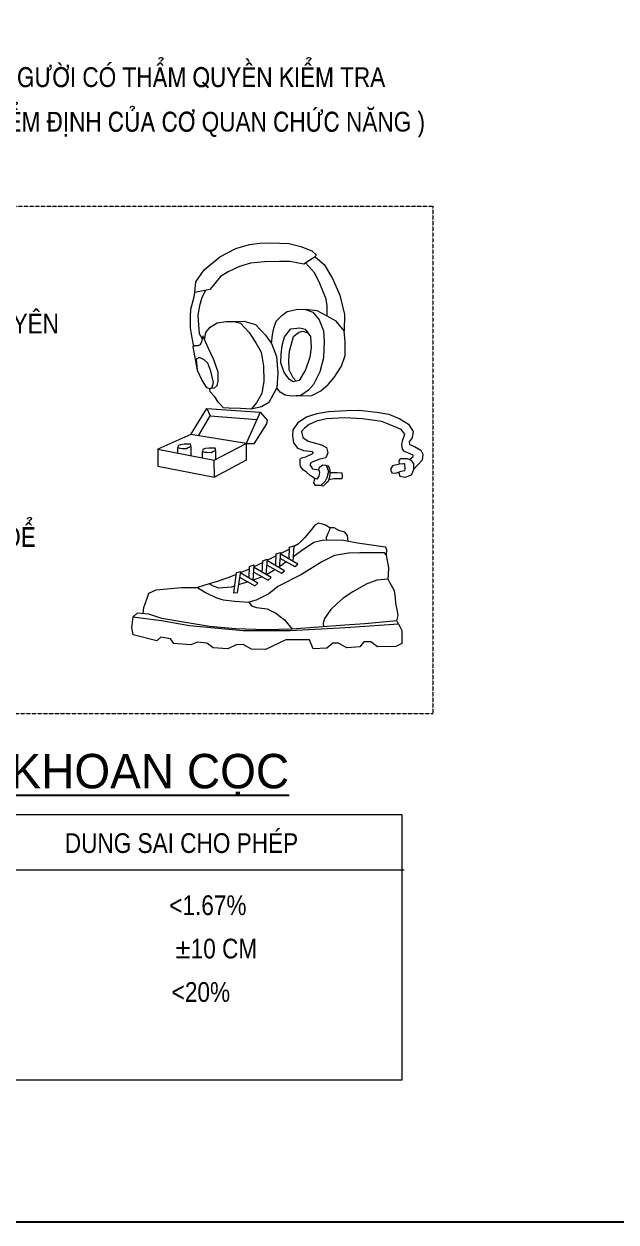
# Model space of a CAD drawing. Header units: millimetres. Extents: x -346728 to 1320345, y -537202 to -385966.
# Drawn here: x 1063856 to 1076399, y -535536 to -510163 of the extents above; entities that cross this region are included whole.
import ezdxf
from ezdxf.enums import TextEntityAlignment as Align

# ---------------------------------------------------------------- set-up
doc = ezdxf.new("R2010")
doc.units = ezdxf.units.MM
doc.header["$LTSCALE"] = 100
doc.linetypes.add('DASHED', pattern=[0.75, 0.5, -0.25])
doc.layers.add('NET-MANH', color=153, linetype='Continuous', lineweight=15)
doc.layers.add('TEXT', color=8, linetype='Continuous', lineweight=25)
doc.styles.add('KH', font='Vhhels.ttf')
doc.styles.add('VN-A', font='VHARIALN.TTF', dxfattribs={"height": 500})

# ---------------------------------------------------------------- blocks, each defined once
blk = doc.blocks.new('LVL-KHUNGTEN')
blk.add_lwpolyline([(61073, 41093), (119124, 41093), (119124, 62), (61073, 62)], close=True)
at = {"layer": 'DEFPOINTS'}
blk.add_line((119124, 62), (61073, 62), dxfattribs=at)

msp = doc.modelspace()

# ---------------------------------------------------------------- linework, layer by layer
at = {"layer": 'NET-MANH', "linetype": 'DASHED', "ltscale": 0.1}
for p, q in [((1049122, -514022.6, -881.1), (1072516.4, -514022.6, -881.1)), ((1072516.4, -514022.6, -881.1), (1072516.4, -524769.9, -881.1)), ((1072516.4, -524769.9, -881.1), (1049122, -524769.9, -881.1))]:
    msp.add_line(p, q, dxfattribs=at)
at = {"layer": 'NET-MANH', "ltscale": 150}
for p, q in [((1068636.1, -514835.9, -881.1), (1068855.4, -514804.6, -881.1)), ((1068855.4, -514804.6, -881.1), (1069085.2, -514799.4, -881.1)), ((1069085.2, -514799.4, -881.1), (1069466.5, -514809.8, -881.1)), ((1069466.5, -514809.8, -881.1), (1069722.4, -514872.4, -881.1)), ((1068004.2, -515091.5, -881.1), (1068343.6, -514919.4, -881.1)), ((1068343.6, -514919.4, -881.1), (1068636.1, -514835.9, -881.1)), ((1069722.4, -514872.4, -881.1), (1069952.2, -514966.3, -881.1)), ((1069952.2, -514966.3, -881.1), (1070046.2, -515055, -881.1)), ((1070046.2, -515055, -881.1), (1070025.3, -515096.8, -881.1)), ((1067673.7, -515370.2, -881.1), (1068004.2, -515091.5, -881.1)), ((1068422, -515300.2, -881.1), (1068181.7, -515409.8, -881.1)), ((1068657, -515227.2, -881.1), (1068422, -515300.2, -881.1)), ((1068949.4, -515201.1, -881.1), (1068657, -515227.2, -881.1)), ((1069268, -515190.7, -881.1), (1068949.4, -515201.1, -881.1)), ((1069487.4, -515190.7, -881.1), (1069268, -515190.7, -881.1)), ((1069785.1, -515248.1, -881.1), (1069487.4, -515190.7, -881.1)), ((1070025.3, -515096.8, -881.1), (1069785.1, -515248.1, -881.1)), ((1070007.7, -515432.5, -881.1), (1069821.8, -515225, -881.1)), ((1070025.3, -515096.8, -881.1), (1070212.3, -515257.3, -881.1)), ((1070212.3, -515257.3, -881.1), (1070392.5, -515554.1, -881.1)), ((1067496.1, -515625.8, -881.1), (1067673.7, -515370.2, -881.1)), ((1068019.8, -515508.9, -881.1), (1067837, -515738.5, -881.1)), ((1068181.7, -515409.8, -881.1), (1068019.8, -515508.9, -881.1)), ((1070110, -515622.2, -881.1), (1070007.7, -515432.5, -881.1)), ((1070392.5, -515554.1, -881.1), (1070548.4, -515909.3, -881.1)), ((1067475.2, -515850.2, -881.1), (1067496.1, -515625.8, -881.1)), ((1067795.2, -515785.5, -881.1), (1067475.2, -515850.2, -881.1)), ((1067698.6, -515805, -881.1), (1067622.2, -515955, -881.1)), ((1067837, -515738.5, -881.1), (1067795.2, -515785.5, -881.1)), ((1070256.1, -515992, -881.1), (1070110, -515622.2, -881.1)), ((1067391.7, -516205, -881.1), (1067459.6, -515938.9, -881.1)), ((1067459.6, -515938.9, -881.1), (1067475.2, -515850.2, -881.1)), ((1067622.2, -515955, -881.1), (1067573.4, -516129.7, -881.1)), ((1070280.5, -516133.2, -881.1), (1070256.1, -515992, -881.1)), ((1070548.4, -515909.3, -881.1), (1070645.8, -516313.2, -881.1)), ((1067386.5, -516366.7, -881.1), (1067391.7, -516205, -881.1)), ((1067573.4, -516129.7, -881.1), (1067536.8, -516328.8, -881.1)), ((1067536.8, -516328.8, -881.1), (1067553, -516531.9, -881.1)), ((1069196.9, -516455.9, -881.1), (1069322.1, -516336.7, -881.1)), ((1069322.1, -516336.7, -881.1), (1069435.4, -516253.3, -881.1)), ((1069435.4, -516253.3, -881.1), (1069656.1, -516199.7, -881.1)), ((1069656.1, -516199.7, -881.1), (1069823, -516211.6, -881.1)), ((1069823, -516211.6, -881.1), (1069978.1, -516265.3, -881.1)), ((1070067.5, -516241.4, -881.1), (1069823, -516211.6, -881.1)), ((1069978.1, -516265.3, -881.1), (1070109.3, -516432.1, -881.1)), ((1070282.2, -516348.7, -881.1), (1070067.5, -516241.4, -881.1)), ((1070282.2, -516348.7, -881.1), (1070280.5, -516133.2, -881.1)), ((1070645.8, -516313.2, -881.1), (1070640, -516664.4, -881.1)), ((1067386.5, -516596.3, -881.1), (1067386.5, -516366.7, -881.1)), ((1067423, -516810.2, -881.1), (1067386.5, -516596.3, -881.1)), ((1067553, -516531.9, -881.1), (1067569.3, -516714.7, -881.1)), ((1067712.1, -516694.2, -881.1), (1067801.6, -516586.9, -881.1)), ((1067801.6, -516586.9, -881.1), (1067950.6, -516491.6, -881.1)), ((1067950.6, -516491.6, -881.1), (1068141.5, -516461.8, -881.1)), ((1068141.5, -516461.8, -881.1), (1068308.4, -516461.8, -881.1)), ((1068308.4, -516461.8, -881.1), (1068517.1, -516455.9, -881.1)), ((1068308.4, -516461.8, -881.1), (1068445.6, -516497.6, -881.1)), ((1068445.6, -516497.6, -881.1), (1068624.5, -516694.2, -881.1)), ((1068517.1, -516455.9, -881.1), (1068761.6, -516527.4, -881.1)), ((1068761.6, -516527.4, -881.1), (1068976.3, -516753.8, -881.1)), ((1069149.2, -516604.8, -881.1), (1069196.9, -516455.9, -881.1)), ((1070109.3, -516432.1, -881.1), (1070198.7, -516658.4, -881.1)), ((1070467, -516455.9, -881.1), (1070282.2, -516348.7, -881.1)), ((1070640, -516664.4, -881.1), (1070467, -516455.9, -881.1)), ((1067453.6, -516989.9, -881.1), (1067423, -516810.2, -881.1)), ((1067569.3, -516714.7, -881.1), (1067631.1, -516830.1, -881.1)), ((1067642.8, -516767.7, -881.1), (1067619.4, -516892.4, -881.1)), ((1067767.9, -517038.3, -881.1), (1067642.8, -516767.7, -881.1)), ((1067681.5, -516851.3, -881.1), (1067712.1, -516694.2, -881.1)), ((1068624.5, -516694.2, -881.1), (1068767.6, -516914.6, -881.1)), ((1068976.3, -516753.8, -881.1), (1069101.5, -516926.5, -881.1)), ((1069101.5, -516926.5, -881.1), (1069119.4, -516747.8, -881.1)), ((1069119.4, -516747.8, -881.1), (1069149.2, -516604.8, -881.1)), ((1069325, -516973.6, -881.1), (1069374.5, -516786.5, -881.1)), ((1069374.5, -516786.5, -881.1), (1069512.3, -516615.9, -881.1)), ((1069512.3, -516615.9, -881.1), (1069699.6, -516599.4, -881.1)), ((1069517.8, -516968.1, -881.1), (1069567.3, -516781, -881.1)), ((1069567.3, -516781, -881.1), (1069677.5, -516687.4, -881.1)), ((1069677.5, -516687.4, -881.1), (1069765.7, -516665.4, -881.1)), ((1069699.6, -516599.4, -881.1), (1069815.2, -516626.9, -881.1)), ((1069765.7, -516665.4, -881.1), (1069870.3, -516704, -881.1)), ((1069815.2, -516626.9, -881.1), (1069925.4, -516781, -881.1)), ((1069925.4, -516781, -881.1), (1069941.9, -517012.1, -881.1)), ((1070198.7, -516658.4, -881.1), (1070216.6, -516878.9, -881.1)), ((1070663.8, -516896.7, -881.1), (1070640, -516664.4, -881.1)), ((1067471.1, -516982.1, -881.1), (1067436, -516997.7, -881.1)), ((1067436, -516997.7, -881.1), (1067526.2, -517496.8, -881.1)), ((1067537.5, -516982.1, -881.1), (1067471.1, -516982.1, -881.1)), ((1067588.2, -516958.7, -881.1), (1067537.5, -516982.1, -881.1)), ((1067619.4, -516892.4, -881.1), (1067588.2, -516958.7, -881.1)), ((1067877.2, -517276.1, -881.1), (1067767.9, -517038.3, -881.1)), ((1068767.6, -516914.6, -881.1), (1068880.9, -517111.2, -881.1)), ((1069101.5, -516926.5, -881.1), (1069202.9, -517206.5, -881.1)), ((1069302.9, -517155.2, -881.1), (1069325, -516973.6, -881.1)), ((1069468.2, -517281.8, -881.1), (1069484.7, -517094.7, -881.1)), ((1069484.7, -517094.7, -881.1), (1069517.8, -516968.1, -881.1)), ((1069941.9, -517012.1, -881.1), (1069908.9, -517221.3, -881.1)), ((1070216.6, -516878.9, -881.1), (1070198.7, -517236.3, -881.1)), ((1070657.9, -517182.7, -881.1), (1070663.8, -516896.7, -881.1)), ((1067572.9, -517226, -881.1), (1067507.5, -517263.4, -881.1)), ((1067507.5, -517263.4, -881.1), (1067526.2, -517496.8, -881.1)), ((1067675.7, -517272.7, -881.1), (1067572.9, -517226, -881.1)), ((1067750.5, -517347.4, -881.1), (1067675.7, -517272.7, -881.1)), ((1067815.9, -517515.5, -881.1), (1067750.5, -517347.4, -881.1)), ((1067966.9, -517537.3, -881.1), (1067877.2, -517276.1, -881.1)), ((1068880.9, -517111.2, -881.1), (1068928.6, -517409.1, -881.1)), ((1069202.9, -517206.5, -881.1), (1069232.7, -517558, -881.1)), ((1069297.4, -517342.3, -881.1), (1069302.9, -517155.2, -881.1)), ((1069369, -517546, -881.1), (1069297.4, -517342.3, -881.1)), ((1069473.7, -517485.4, -881.1), (1069468.2, -517281.8, -881.1)), ((1069908.9, -517221.3, -881.1), (1069820.7, -517490.9, -881.1)), ((1070198.7, -517236.3, -881.1), (1070127.1, -517528.2, -881.1)), ((1070580.3, -517409.1, -881.1), (1070657.9, -517182.7, -881.1)), ((1067526.2, -517496.8, -881.1), (1067629, -517720.9, -881.1)), ((1067872, -517758.2, -881.1), (1067815.9, -517515.5, -881.1)), ((1067970.8, -517728.3, -881.1), (1067966.9, -517537.3, -881.1)), ((1068928.6, -517409.1, -881.1), (1068940.5, -517730.7, -881.1)), ((1069232.7, -517558, -881.1), (1069214.8, -517867.8, -881.1)), ((1069484.7, -517694.6, -881.1), (1069369, -517546, -881.1)), ((1069556.3, -517656, -881.1), (1069473.7, -517485.4, -881.1)), ((1069820.7, -517490.9, -881.1), (1069683, -517711.1, -881.1)), ((1070127.1, -517528.2, -881.1), (1069990, -517796.3, -881.1)), ((1070425.3, -517647.3, -881.1), (1070580.3, -517409.1, -881.1)), ((1067629, -517720.9, -881.1), (1067713.1, -517851.6, -881.1)), ((1067713.1, -517851.6, -881.1), (1067797.2, -517889, -881.1)), ((1067797.2, -517889, -881.1), (1067844, -517851.6, -881.1)), ((1067844, -517851.6, -881.1), (1067872, -517758.2, -881.1)), ((1067888.9, -517872.6, -881.1), (1067951.3, -517818, -881.1)), ((1067951.3, -517818, -881.1), (1067970.8, -517728.3, -881.1)), ((1068940.5, -517730.7, -881.1), (1068898.8, -517986.9, -881.1)), ((1069561.8, -517744.1, -881.1), (1069484.7, -517694.6, -881.1)), ((1069622.4, -517727.6, -881.1), (1069556.3, -517656, -881.1)), ((1069683, -517711.1, -881.1), (1069561.8, -517744.1, -881.1)), ((1069990, -517796.3, -881.1), (1069882.7, -517921.4, -881.1)), ((1070145, -517933.3, -881.1), (1070300.1, -517796.3, -881.1)), ((1070300.1, -517796.3, -881.1), (1070425.3, -517647.3, -881.1)), ((1067801.6, -517951.2, -881.1), (1067797.2, -517889, -881.1)), ((1067897, -518058.4, -881.1), (1067801.6, -517951.2, -881.1)), ((1067820.6, -517870.3, -881.1), (1067888.9, -517872.6, -881.1)), ((1067974.5, -518177.5, -881.1), (1067897, -518058.4, -881.1)), ((1068898.8, -517986.9, -881.1), (1068785.5, -518189.5, -881.1)), ((1069137.3, -518010.7, -881.1), (1069041.9, -518177.5, -881.1)), ((1069214.8, -517867.8, -881.1), (1069137.3, -518010.7, -881.1)), ((1069286.4, -517957.1, -881.1), (1069214.8, -517867.8, -881.1)), ((1069387.7, -518022.7, -881.1), (1069286.4, -517957.1, -881.1)), ((1069524.9, -518046.5, -881.1), (1069387.7, -518022.7, -881.1)), ((1069721.7, -518028.6, -881.1), (1069524.9, -518046.5, -881.1)), ((1069623.3, -518037.5, -881.1), (1069954.2, -518028.6, -881.1)), ((1069882.7, -517921.4, -881.1), (1069721.7, -518028.6, -881.1)), ((1069954.2, -518028.6, -881.1), (1070145, -517933.3, -881.1)), ((1067389.9, -518856.6, -881.1), (1067728.5, -518308.2, -881.1)), ((1067728.5, -518308.2, -881.1), (1068862.5, -518385, -881.1)), ((1067728.5, -518308.2, -881.1), (1067797.5, -518461.7, -881.1)), ((1068081.8, -518290.7, -881.1), (1067974.5, -518177.5, -881.1)), ((1068195.1, -518296.7, -881.1), (1068081.8, -518290.7, -881.1)), ((1068445.6, -518308.6, -881.1), (1068195.1, -518296.7, -881.1)), ((1068666.2, -518320.5, -881.1), (1068445.6, -518308.6, -881.1)), ((1068785.5, -518189.5, -881.1), (1068666.2, -518320.5, -881.1)), ((1068886.8, -518272.9, -881.1), (1068666.2, -518320.5, -881.1)), ((1069041.9, -518177.5, -881.1), (1068886.8, -518272.9, -881.1)), ((1070067.4, -518414.5, -881.1), (1070310.5, -518366.9, -881.1)), ((1070310.5, -518366.9, -881.1), (1070691.8, -518347.8, -881.1)), ((1070691.8, -518347.8, -881.1), (1070958.7, -518343, -881.1)), ((1070958.7, -518343, -881.1), (1071330.5, -518381.1, -881.1)), ((1067553.9, -518883.1, -881.1), (1067797.5, -518461.7, -881.1)), ((1067797.5, -518461.7, -881.1), (1068791.6, -518542.4, -881.1)), ((1068862.5, -518385, -881.1), (1068564.9, -519046.3, -881.1)), ((1068862.5, -518385, -881.1), (1069006.1, -518554.2, -881.1)), ((1069006.1, -518554.2, -881.1), (1068995.9, -518631.1, -881.1)), ((1069562.2, -518757.3, -881.1), (1069676.6, -518585.9, -881.1)), ((1069676.6, -518585.9, -881.1), (1069838.6, -518485.9, -881.1)), ((1069838.6, -518485.9, -881.1), (1070067.4, -518414.5, -881.1)), ((1070053.1, -518571.6, -881.1), (1069900.6, -518647.8, -881.1)), ((1070267.6, -518524, -881.1), (1070053.1, -518571.6, -881.1)), ((1070648.9, -518504.9, -881.1), (1070267.6, -518524, -881.1)), ((1071030.2, -518524, -881.1), (1070648.9, -518504.9, -881.1)), ((1071435.4, -518581.1, -881.1), (1071030.2, -518524, -881.1)), ((1071330.5, -518381.1, -881.1), (1071587.9, -518424, -881.1)), ((1071749.9, -518709.7, -881.1), (1071435.4, -518581.1, -881.1)), ((1071587.9, -518424, -881.1), (1071816.7, -518528.8, -881.1)), ((1071816.7, -518528.8, -881.1), (1072002.5, -518638.3, -881.1)), ((1067389.9, -518856.6, -881.1), (1066692.1, -519169.3, -881.1)), ((1068564.9, -519046.3, -881.1), (1067389.9, -518856.6, -881.1)), ((1068995.9, -518631.1, -881.1), (1068729, -519051.4, -881.1)), ((1069552.7, -518885.9, -881.1), (1069562.2, -518757.3, -881.1)), ((1069795.7, -518724, -881.1), (1069738.6, -518790.6, -881.1)), ((1069738.6, -518790.6, -881.1), (1069767.2, -518924, -881.1)), ((1069900.6, -518647.8, -881.1), (1069795.7, -518724, -881.1)), ((1071845.3, -518752.6, -881.1), (1071749.9, -518709.7, -881.1)), ((1071926.3, -518847.8, -881.1), (1071845.3, -518752.6, -881.1)), ((1071873.9, -518990.6, -881.1), (1071926.3, -518847.8, -881.1)), ((1072002.5, -518638.3, -881.1), (1072102.6, -518790.6, -881.1)), ((1072102.6, -518790.6, -881.1), (1072078.8, -518928.7, -881.1)), ((1067125.9, -519091.6, -881.1), (1067112.9, -519130.5, -881.1)), ((1067114.5, -519251.1, -881.1), (1067115.4, -519131.3, -881.1)), ((1067115.4, -519131.3, -881.1), (1067159.3, -519145.9, -881.1)), ((1067171.8, -519072.9, -881.1), (1067125.9, -519091.6, -881.1)), ((1067251.3, -519062.4, -881.1), (1067171.8, -519072.9, -881.1)), ((1067314, -519062.4, -881.1), (1067251.3, -519062.4, -881.1)), ((1067301.4, -519152.2, -881.1), (1067334.9, -519133.4, -881.1)), ((1067382.9, -519064.5, -881.1), (1067314, -519062.4, -881.1)), ((1067334.9, -519133.4, -881.1), (1067389.2, -519112.5, -881.1)), ((1067389.2, -519087.5, -881.1), (1067382.9, -519064.5, -881.1)), ((1067389.2, -519112.5, -881.1), (1067388.8, -519304.3, -881.1)), ((1067389.2, -519112.5, -881.1), (1067389.2, -519087.5, -881.1)), ((1067882.5, -519400, -881.1), (1068564.9, -519046.3, -881.1)), ((1068564.9, -519046.3, -881.1), (1068564.9, -519400, -881.1)), ((1068729, -519051.4, -881.1), (1068564.9, -519051.4, -881.1)), ((1069576.5, -519033.5, -881.1), (1069552.7, -518885.9, -881.1)), ((1069667.1, -519152.5, -881.1), (1069576.5, -519033.5, -881.1)), ((1069767.2, -518924, -881.1), (1069876.8, -518995.4, -881.1)), ((1069876.8, -518995.4, -881.1), (1070158, -519076.3, -881.1)), ((1070158, -519076.3, -881.1), (1070262.8, -519133.5, -881.1)), ((1070262.8, -519133.5, -881.1), (1070291.4, -519247.8, -881.1)), ((1071859.6, -519076.3, -881.1), (1071873.9, -518990.6, -881.1)), ((1071878.6, -519166.8, -881.1), (1071859.6, -519076.3, -881.1)), ((1072078.8, -518928.7, -881.1), (1072016.8, -519009.7, -881.1)), ((1072016.8, -519009.7, -881.1), (1072026.4, -519066.8, -881.1)), ((1072026.4, -519066.8, -881.1), (1072131.2, -519114.4, -881.1)), ((1072131.2, -519114.4, -881.1), (1072264.7, -519185.9, -881.1)), ((1066692.1, -519169.3, -881.1), (1067882.5, -519400, -881.1)), ((1066692.1, -519169.3, -881.1), (1066692.1, -519528.1, -881.1)), ((1067159.3, -519145.9, -881.1), (1067207.4, -519150.1, -881.1)), ((1067207.4, -519150.1, -881.1), (1067301.4, -519152.2, -881.1)), ((1067648.3, -519175.2, -881.1), (1067635.4, -519214, -881.1)), ((1067636.8, -519352.4, -881.1), (1067637.9, -519214.8, -881.1)), ((1067637.9, -519214.8, -881.1), (1067681.8, -519229.4, -881.1)), ((1067694.3, -519156.4, -881.1), (1067648.3, -519175.2, -881.1)), ((1067681.8, -519229.4, -881.1), (1067729.8, -519233.6, -881.1)), ((1067773.7, -519145.9, -881.1), (1067694.3, -519156.4, -881.1)), ((1067729.8, -519233.6, -881.1), (1067823.9, -519235.7, -881.1)), ((1067836.4, -519145.9, -881.1), (1067773.7, -519145.9, -881.1)), ((1067823.9, -519235.7, -881.1), (1067857.3, -519216.9, -881.1)), ((1067905.4, -519148, -881.1), (1067836.4, -519145.9, -881.1)), ((1067857.3, -519216.9, -881.1), (1067911.7, -519196, -881.1)), ((1067911.7, -519171, -881.1), (1067905.4, -519148, -881.1)), ((1067911.7, -519196, -881.1), (1067911.3, -519385, -881.1)), ((1067911.7, -519196, -881.1), (1067911.7, -519171, -881.1)), ((1069786.2, -519200.2, -881.1), (1069667.1, -519152.5, -881.1)), ((1069705.2, -519476.3, -881.1), (1069710, -519376.3, -881.1)), ((1069710, -519376.3, -881.1), (1069738.6, -519347.8, -881.1)), ((1069738.6, -519347.8, -881.1), (1069824.3, -519328.7, -881.1)), ((1069972.1, -519224, -881.1), (1069786.2, -519200.2, -881.1)), ((1069824.3, -519328.7, -881.1), (1069986.4, -519252.5, -881.1)), ((1070124.6, -519381.1, -881.1), (1069938.7, -519452.5, -881.1)), ((1069986.4, -519252.5, -881.1), (1069972.1, -519224, -881.1)), ((1070248.5, -519347.8, -881.1), (1070124.6, -519381.1, -881.1)), ((1070291.4, -519247.8, -881.1), (1070248.5, -519347.8, -881.1)), ((1071803.7, -519416.9, -881.1), (1071835.9, -519364.6, -881.1)), ((1071835.9, -519364.6, -881.1), (1071976.9, -519364.6, -881.1)), ((1071916.7, -519219.2, -881.1), (1071878.6, -519166.8, -881.1)), ((1072040.7, -519266.8, -881.1), (1071916.7, -519219.2, -881.1)), ((1071976.9, -519364.6, -881.1), (1072026.4, -519385.9, -881.1)), ((1072026.4, -519385.9, -881.1), (1072097.9, -519324, -881.1)), ((1072069.3, -519404.9, -881.1), (1072026.4, -519385.9, -881.1)), ((1072097.9, -519295.4, -881.1), (1072040.7, -519266.8, -881.1)), ((1072097.9, -519324, -881.1), (1072097.9, -519295.4, -881.1)), ((1072264.7, -519185.9, -881.1), (1072307.6, -519276.3, -881.1)), ((1072307.6, -519276.3, -881.1), (1072293.3, -519400.1, -881.1)), ((1066692.1, -519528.1, -881.1), (1067892.7, -519763.9, -881.1)), ((1067892.7, -519763.9, -881.1), (1067882.5, -519400, -881.1)), ((1068564.9, -519400, -881.1), (1067892.7, -519763.9, -881.1)), ((1069714.7, -519538.2, -881.1), (1069705.2, -519476.3, -881.1)), ((1069776.7, -519614.4, -881.1), (1069714.7, -519538.2, -881.1)), ((1069838.6, -519657.3, -881.1), (1069776.7, -519614.4, -881.1)), ((1069938.7, -519452.5, -881.1), (1069914.9, -519500.1, -881.1)), ((1069914.9, -519500.1, -881.1), (1069967.3, -519581.1, -881.1)), ((1069967.3, -519581.1, -881.1), (1070100.8, -519604.9, -881.1)), ((1070100.8, -519604.9, -881.1), (1070116.1, -519545.7, -881.1)), ((1070100.8, -519604.9, -881.1), (1070119.9, -519652.5, -881.1)), ((1070116.1, -519545.7, -881.1), (1070188.6, -519497.4, -881.1)), ((1070188.6, -519497.4, -881.1), (1070261.1, -519509.5, -881.1)), ((1070261.1, -519509.5, -881.1), (1070309.4, -519529.6, -881.1)), ((1070261.1, -519509.5, -881.1), (1070305.4, -519638.2, -881.1)), ((1070305.4, -519638.2, -881.1), (1070273.1, -519775, -881.1)), ((1070309.4, -519529.6, -881.1), (1070337.6, -519610.1, -881.1)), ((1070337.6, -519610.1, -881.1), (1070337.6, -519714.7, -881.1)), ((1071666.7, -519517.5, -881.1), (1071622.4, -519589.9, -881.1)), ((1071622.4, -519589.9, -881.1), (1071646.6, -519670.4, -881.1)), ((1071811.7, -519485.3, -881.1), (1071666.7, -519517.5, -881.1)), ((1071731.2, -519674.4, -881.1), (1071844, -519630.2, -881.1)), ((1071811.7, -519485.3, -881.1), (1071803.7, -519416.9, -881.1)), ((1071904.4, -519481.3, -881.1), (1071811.7, -519485.3, -881.1)), ((1071844, -519630.2, -881.1), (1071924.5, -519618.1, -881.1)), ((1071927.6, -519480.3, -881.1), (1071904.4, -519481.3, -881.1)), ((1071924.5, -519618.1, -881.1), (1071932.6, -519594, -881.1)), ((1071932.6, -519594, -881.1), (1071927.6, -519480.3, -881.1)), ((1072116.9, -519481.1, -881.1), (1072069.3, -519404.9, -881.1)), ((1072073.5, -519706.6, -881.1), (1072112.2, -519590.6, -881.1)), ((1072293.3, -519400.1, -881.1), (1072112.2, -519590.6, -881.1)), ((1072112.2, -519590.6, -881.1), (1072116.9, -519481.1, -881.1)), ((1069919.7, -519723.9, -881.1), (1069838.6, -519657.3, -881.1)), ((1070019.8, -519785.8, -881.1), (1069919.7, -519723.9, -881.1)), ((1069999.3, -519879.7, -881.1), (1070019.8, -519785.8, -881.1)), ((1070035.5, -519936, -881.1), (1069999.3, -519879.7, -881.1)), ((1070062.7, -519800.1, -881.1), (1070019.8, -519785.8, -881.1)), ((1070105.6, -519738.2, -881.1), (1070062.7, -519800.1, -881.1)), ((1070119.9, -519652.5, -881.1), (1070105.6, -519738.2, -881.1)), ((1070236.9, -519843.4, -881.1), (1070148.3, -519936, -881.1)), ((1070261.1, -519887.7, -881.1), (1070196.6, -519952.1, -881.1)), ((1070273.1, -519775, -881.1), (1070236.9, -519843.4, -881.1)), ((1070297.3, -519851.5, -881.1), (1070261.1, -519887.7, -881.1)), ((1070321.5, -519783.1, -881.1), (1070297.3, -519851.5, -881.1)), ((1070418.1, -519795.2, -881.1), (1070309.4, -519817.3, -881.1)), ((1070337.6, -519714.7, -881.1), (1070321.5, -519783.1, -881.1)), ((1070337.6, -519662.4, -881.1), (1070490.6, -519662.4, -881.1)), ((1070551.1, -519795.2, -881.1), (1070418.1, -519795.2, -881.1)), ((1070490.6, -519662.4, -881.1), (1070591.3, -519666.4, -881.1)), ((1070587.3, -519795.2, -881.1), (1070551.1, -519795.2, -881.1)), ((1070599.4, -519750.9, -881.1), (1070587.3, -519795.2, -881.1)), ((1070591.3, -519666.4, -881.1), (1070599.4, -519750.9, -881.1)), ((1071646.6, -519670.4, -881.1), (1071731.2, -519674.4, -881.1)), ((1071787.6, -519652.3, -881.1), (1071815.8, -519742.8, -881.1)), ((1071815.8, -519742.8, -881.1), (1071928.5, -519758.9, -881.1)), ((1071928.5, -519758.9, -881.1), (1071997, -519742.8, -881.1)), ((1071997, -519742.8, -881.1), (1072073.5, -519706.6, -881.1)), ((1070148.3, -519936, -881.1), (1070035.5, -519936, -881.1)), ((1070196.6, -519952.1, -881.1), (1070148.3, -519936, -881.1)), ((1069947.4, -520870.3, -881.1), (1069795.9, -521046.1, -881.1)), ((1070020.8, -520777.4, -881.1), (1069947.4, -520870.3, -881.1)), ((1070094.1, -520738.4, -881.1), (1070020.8, -520777.4, -881.1)), ((1070177.3, -520753, -881.1), (1070094.1, -520738.4, -881.1)), ((1070240.8, -520777.4, -881.1), (1070177.3, -520753, -881.1)), ((1070338.6, -520831.2, -881.1), (1070240.8, -520777.4, -881.1)), ((1070319.1, -520894.7, -881.1), (1070294.6, -520953.3, -881.1)), ((1070338.6, -520831.2, -881.1), (1070319.1, -520894.7, -881.1)), ((1070426.6, -520836.1, -881.1), (1070338.6, -520831.2, -881.1)), ((1070544, -520899.6, -881.1), (1070426.6, -520836.1, -881.1)), ((1070656.4, -520928.9, -881.1), (1070544, -520899.6, -881.1)), ((1069795.9, -521046.1, -881.1), (1069673.6, -521173.1, -881.1)), ((1069999.9, -521145.8, -881.1), (1069737.6, -521321.6, -881.1)), ((1070175.9, -521104.3, -881.1), (1069999.9, -521145.8, -881.1)), ((1070419, -521091.5, -881.1), (1070175.9, -521104.3, -881.1)), ((1070294.6, -520953.3, -881.1), (1070260.4, -521041.2, -881.1)), ((1070260.4, -521041.2, -881.1), (1070263.5, -521099.7, -881.1)), ((1070623.8, -521104.3, -881.1), (1070419, -521091.5, -881.1)), ((1070924.5, -521158.6, -881.1), (1070623.8, -521104.3, -881.1)), ((1070710.2, -520997.3, -881.1), (1070656.4, -520928.9, -881.1)), ((1070723.9, -521122.3, -881.1), (1070710.2, -520997.3, -881.1)), ((1071516.4, -521244.9, -881.1), (1070924.5, -521158.6, -881.1)), ((1069188.7, -521634.6, -881.1), (1069201.3, -521387.8, -881.1)), ((1069201.3, -521387.8, -881.1), (1069287.9, -521354.6, -881.1)), ((1069287.9, -521354.6, -881.1), (1069265.7, -521679.8, -881.1)), ((1069482.3, -521283.5, -881.1), (1069285.9, -521382.7, -881.1)), ((1069657.3, -521600.6, -881.1), (1069285.9, -521382.7, -881.1)), ((1069471.6, -521491.6, -881.1), (1069484.3, -521244.9, -881.1)), ((1069484.3, -521244.9, -881.1), (1069570.8, -521211.6, -881.1)), ((1069570.8, -521211.6, -881.1), (1069548.7, -521536.8, -881.1)), ((1069737.6, -521321.6, -881.1), (1069554.4, -521452.9, -881.1)), ((1069673.6, -521173.1, -881.1), (1069569.3, -521234.5, -881.1)), ((1070728.6, -521371, -881.1), (1070435.1, -521420.6, -881.1)), ((1070972.4, -521361.9, -881.1), (1070728.6, -521371, -881.1)), ((1071491.6, -521366.5, -881.1), (1070972.4, -521361.9, -881.1)), ((1071536.7, -521416.1, -881.1), (1071491.6, -521366.5, -881.1)), ((1071542, -521292.8, -881.1), (1071516.4, -521244.9, -881.1)), ((1071536.7, -521416.1, -881.1), (1071542, -521292.8, -881.1)), ((1071586.4, -521677.7, -881.1), (1071536.7, -521416.1, -881.1)), ((1068624.2, -521899, -881.1), (1068636.9, -521652.2, -881.1)), ((1068636.9, -521652.2, -881.1), (1068723.4, -521619, -881.1)), ((1068723.4, -521619, -881.1), (1068701.3, -521944.2, -881.1)), ((1068916.4, -521569.4, -881.1), (1068720, -521668.6, -881.1)), ((1069091.4, -521886.5, -881.1), (1068720, -521668.6, -881.1)), ((1068905.7, -521777.6, -881.1), (1068918.4, -521530.8, -881.1)), ((1068918.4, -521530.8, -881.1), (1069004.9, -521497.5, -881.1)), ((1069004.9, -521497.5, -881.1), (1068982.7, -521822.8, -881.1)), ((1068996.6, -521619.5, -881.1), (1069311.2, -521796.7, -881.1)), ((1069199.4, -521426.4, -881.1), (1069003, -521525.7, -881.1)), ((1069374.4, -521743.6, -881.1), (1069003, -521525.7, -881.1)), ((1069383.6, -521575.3, -881.1), (1069267.3, -521656.3, -881.1)), ((1069279.6, -521476.5, -881.1), (1069594.1, -521653.8, -881.1)), ((1069415, -521552.8, -881.1), (1069383.6, -521575.3, -881.1)), ((1069594.1, -521653.8, -881.1), (1069657.3, -521600.6, -881.1)), ((1070168.8, -521551.4, -881.1), (1069735.3, -521822, -881.1)), ((1070435.1, -521420.6, -881.1), (1070168.8, -521551.4, -881.1)), ((1068195.1, -521887.3, -881.1), (1067931.1, -521975.3, -881.1)), ((1068354.5, -521823.7, -881.1), (1068195.1, -521887.3, -881.1)), ((1068300.8, -522214.1, -881.1), (1068360.7, -521778.6, -881.1)), ((1068360.7, -521778.6, -881.1), (1068443.9, -521755.3, -881.1)), ((1068443.9, -521755.3, -881.1), (1068374, -522210.8, -881.1)), ((1068424.8, -521879.7, -881.1), (1068746.7, -522061.2, -881.1)), ((1068633.8, -521712, -881.1), (1068438.5, -521790.1, -881.1)), ((1068809.9, -522008, -881.1), (1068438.5, -521790.1, -881.1)), ((1068911.8, -521874.1, -881.1), (1068701.3, -521944.2, -881.1)), ((1068713.6, -521762.4, -881.1), (1069028.2, -521939.7, -881.1)), ((1069172.5, -521722.3, -881.1), (1068993.5, -521829.1, -881.1)), ((1069028.2, -521939.7, -881.1), (1069091.4, -521886.5, -881.1)), ((1069175.4, -521720.2, -881.1), (1069172.5, -521722.3, -881.1)), ((1069735.3, -521822, -881.1), (1069236.4, -522079.5, -881.1)), ((1069311.2, -521796.7, -881.1), (1069374.4, -521743.6, -881.1)), ((1071568.3, -521921.2, -881.1), (1071329, -521943.8, -881.1)), ((1071568.3, -521921.2, -881.1), (1071577.3, -521813, -881.1)), ((1071604.4, -521988.9, -881.1), (1071568.3, -521921.2, -881.1)), ((1071577.3, -521813, -881.1), (1071586.4, -521677.7, -881.1)), ((1066504.8, -522218, -881.1), (1066658.8, -522147.1, -881.1)), ((1066658.8, -522147.1, -881.1), (1067191.7, -522099.7, -881.1)), ((1067191.7, -522099.7, -881.1), (1067535.2, -522099.7, -881.1)), ((1067779.4, -522023.2, -881.1), (1067535.2, -522099.7, -881.1)), ((1067535.2, -522099.7, -881.1), (1067701, -522206.2, -881.1)), ((1067931.1, -521975.3, -881.1), (1067779.4, -522023.2, -881.1)), ((1067872.2, -522068, -881.1), (1067779.4, -522023.2, -881.1)), ((1067984.2, -522109.5, -881.1), (1067872.2, -522068, -881.1)), ((1068247.9, -522089.9, -881.1), (1067984.2, -522109.5, -881.1)), ((1068321, -522066.9, -881.1), (1068247.9, -522089.9, -881.1)), ((1068532.6, -522000.4, -881.1), (1068399.9, -522042.1, -881.1)), ((1068599.4, -521978.1, -881.1), (1068532.6, -522000.4, -881.1)), ((1068746.7, -522061.2, -881.1), (1068809.9, -522008, -881.1)), ((1069236.4, -522079.5, -881.1), (1069042.3, -522228.3, -881.1)), ((1071107.8, -522029.5, -881.1), (1070823.4, -522187.3, -881.1)), ((1071329, -521943.8, -881.1), (1071107.8, -522029.5, -881.1)), ((1071708.3, -522169.3, -881.1), (1071604.4, -521988.9, -881.1)), ((1071726.3, -522318.1, -881.1), (1071708.3, -522169.3, -881.1)), ((1066392.3, -522519.7, -881.1), (1066469.3, -522324.5, -881.1)), ((1066469.3, -522324.5, -881.1), (1066504.8, -522218, -881.1)), ((1067701, -522206.2, -881.1), (1067931.9, -522318.6, -881.1)), ((1067931.9, -522318.6, -881.1), (1068074, -522360, -881.1)), ((1068074, -522360, -881.1), (1068322.7, -522383.7, -881.1)), ((1068374, -522210.8, -881.1), (1068300.8, -522214.1, -881.1)), ((1068322.7, -522383.7, -881.1), (1068618.8, -522407.3, -881.1)), ((1068775.9, -522363.6, -881.1), (1068618.8, -522407.3, -881.1)), ((1068618.8, -522407.3, -881.1), (1068678, -522484.3, -881.1)), ((1069042.3, -522228.3, -881.1), (1068775.9, -522363.6, -881.1)), ((1070620.2, -522322.6, -881.1), (1070484.8, -522439.9, -881.1)), ((1070823.4, -522187.3, -881.1), (1070620.2, -522322.6, -881.1)), ((1071735.4, -522435.4, -881.1), (1071726.3, -522318.1, -881.1)), ((1066257, -522639, -881.1), (1066168.8, -522717.4, -881.1)), ((1066502, -522658.6, -881.1), (1066257, -522639, -881.1)), ((1066379.5, -522648.8, -881.1), (1066392.3, -522519.7, -881.1)), ((1066776.4, -522756.5, -881.1), (1066502, -522658.6, -881.1)), ((1068678, -522484.3, -881.1), (1068784.6, -522519.7, -881.1)), ((1068784.6, -522519.7, -881.1), (1069009.6, -522549.3, -881.1)), ((1069009.6, -522549.3, -881.1), (1069193.1, -522638.1, -881.1)), ((1069193.1, -522638.1, -881.1), (1069376.7, -522780, -881.1)), ((1070358.4, -522561.7, -881.1), (1070222.9, -522751.1, -881.1)), ((1070484.8, -522439.9, -881.1), (1070358.4, -522561.7, -881.1)), ((1071762.4, -522561.7, -881.1), (1071735.4, -522435.4, -881.1)), ((1071785, -522692.5, -881.1), (1071762.4, -522561.7, -881.1)), ((1066140.2, -522946.3, -881.1), (1066168.8, -522717.4, -881.1)), ((1066168.8, -522717.4, -881.1), (1066325.6, -522736.9, -881.1)), ((1066325.6, -522736.9, -881.1), (1066766.6, -522795.7, -881.1)), ((1066766.6, -522795.7, -881.1), (1067364.3, -522903.4, -881.1)), ((1067236.9, -522834.8, -881.1), (1066776.4, -522756.5, -881.1)), ((1067785.7, -522922.9, -881.1), (1067236.9, -522834.8, -881.1)), ((1067364.3, -522903.4, -881.1), (1068501.1, -523011.1, -881.1)), ((1068334.5, -522971.9, -881.1), (1067785.7, -522922.9, -881.1)), ((1069376.7, -522780, -881.1), (1069539.8, -522981.7, -881.1)), ((1070656.9, -522893.6, -881.1), (1069539.8, -522981.7, -881.1)), ((1070222.9, -522751.1, -881.1), (1070195.8, -522854.9, -881.1)), ((1070195.8, -522854.9, -881.1), (1070201.7, -522929.5, -881.1)), ((1071078.3, -522864.2, -881.1), (1070656.9, -522893.6, -881.1)), ((1070666.7, -522942.5, -881.1), (1071793.7, -522864.2, -881.1)), ((1071754.5, -522805.5, -881.1), (1071078.3, -522864.2, -881.1)), ((1071754.5, -522805.5, -881.1), (1071785, -522692.5, -881.1)), ((1071793.7, -522864.2, -881.1), (1071764.3, -522815.3, -881.1)), ((1071793.7, -522864.2, -881.1), (1071862.2, -523011.1, -881.1)), ((1066169.6, -523102.9, -881.1), (1066140.2, -522946.3, -881.1)), ((1066668.6, -523226.4, -881.1), (1066169.6, -523102.9, -881.1)), ((1066756.8, -523148.1, -881.1), (1066668.6, -523226.4, -881.1)), ((1066962.5, -523187.3, -881.1), (1066756.8, -523148.1, -881.1)), ((1067031.1, -523285.2, -881.1), (1066962.5, -523187.3, -881.1)), ((1068971.4, -522991.5, -881.1), (1068334.5, -522971.9, -881.1)), ((1068501.1, -523011.1, -881.1), (1069500.6, -523011.1, -881.1)), ((1069539.8, -522981.7, -881.1), (1068971.4, -522991.5, -881.1)), ((1069500.6, -523011.1, -881.1), (1070666.7, -522942.5, -881.1)), ((1071862.2, -523011.1, -881.1), (1071862.2, -523285.2, -881.1)), ((1067393.7, -523314.5, -881.1), (1067031.1, -523285.2, -881.1)), ((1067530.9, -523255.8, -881.1), (1067393.7, -523314.5, -881.1)), ((1067726.9, -523275.4, -881.1), (1067530.9, -523255.8, -881.1)), ((1067864.1, -523373.3, -881.1), (1067726.9, -523275.4, -881.1)), ((1068177.7, -523392.9, -881.1), (1067864.1, -523373.3, -881.1)), ((1068354.1, -523314.5, -881.1), (1068177.7, -523392.9, -881.1)), ((1068501.1, -523304.8, -881.1), (1068354.1, -523314.5, -881.1)), ((1068677.4, -523402.7, -881.1), (1068501.1, -523304.8, -881.1)), ((1068971.4, -523412.4, -881.1), (1068677.4, -523402.7, -881.1)), ((1069402.6, -523206.9, -881.1), (1068971.4, -523412.4, -881.1)), ((1069902.4, -523206.9, -881.1), (1069402.6, -523206.9, -881.1)), ((1069980.8, -523392.9, -881.1), (1069902.4, -523206.9, -881.1)), ((1070274.7, -523383.1, -881.1), (1069980.8, -523392.9, -881.1)), ((1070402.1, -523275.4, -881.1), (1070274.7, -523383.1, -881.1)), ((1070519.7, -523275.4, -881.1), (1070402.1, -523275.4, -881.1)), ((1070696.1, -523373.3, -881.1), (1070519.7, -523275.4, -881.1)), ((1070970.5, -523353.7, -881.1), (1070696.1, -523373.3, -881.1)), ((1071058.7, -523246, -881.1), (1070970.5, -523353.7, -881.1)), ((1071205.7, -523246, -881.1), (1071058.7, -523246, -881.1)), ((1071342.9, -523353.7, -881.1), (1071205.7, -523246, -881.1)), ((1071734.9, -523343.9, -881.1), (1071342.9, -523353.7, -881.1)), ((1071862.2, -523285.2, -881.1), (1071734.9, -523343.9, -881.1))]:
    msp.add_line(p, q, dxfattribs=at)
at = {"layer": 'NET-MANH', "linetype": 'Continuous'}
for p, q in [((1049566.4, -526905.7, -881.1), (1071858.6, -526905.7, -881.1)), ((1071858.6, -526905.7, -881.1), (1071858.6, -532533, -881.1)), ((1049621.6, -528078.9, -881.1), (1071913.8, -528078.9, -881.1)), ((1071858.6, -532533, -881.1), (1049566.4, -532533, -881.1))]:
    msp.add_line(p, q, dxfattribs=at)

# ---------------------------------------------------------------- block references
at = {"xscale": 1.339663568069227, "yscale": 1.339663568069227, "zscale": 1.339663568069227}
msp.add_blockref('LVL-KHUNGTEN', (957439.9, -535618.7, -881.1), dxfattribs=at)

# ---------------------------------------------------------------- texts
at = {"layer": 'TEXT', "color": 170, "lineweight": 18, "style": 'VN-A'}
for s, p in [('c¸c ph\xad¬ng tiÖn ®\xada vµo c«ng tr\xadêng thi c«ng ph¶i ®\xadîc mét ng\xadêi cã thÈm quyÒn kiÓm tra', (1046144.6, -511497.2, -881.1)), ('theo ®Þnh kú vµ bÊt th\xadêng ( c¸c ph\xad¬ng tiÖn ®\xada vµo ph¶i cã giÊy kiÓm ®Þnh cña c¬ quan chøc n¨ng )', (1044844.3, -512441.4, -881.1)), ('phô tr¸ch an toµn th\xadêng xuyªn', (1055538.9, -516717.6, -881.1)), ('nh©n kÓ c¶ c¸c nhµ thÇu phô ®Ó ', (1055538.9, -521236.6, -881.1))]:
    msp.add_text(s, height=417.568, dxfattribs=at).set_placement(p)
at = {"layer": 'TEXT', "color": 170, "style": 'KH'}
msp.add_text('%%uSai sè cho phÐp lç khoan cäc', height=729.11, dxfattribs=at).set_placement((1061293.3, -525956.7, -881.1), align=Align.MIDDLE)
at = {"layer": 'TEXT', "color": 170, "style": 'VN-A'}
for s, height, p in [('Dung sai cho phÐp', 417.568, (1064722, -527719.2, -881.1)), ('<1.67%%%', 417.57, (1066935, -529035.3, -881.1)), ('%%P10 cm', 417.57, (1067067.8, -529953.5, -881.1)), ('<20%', 417.57, (1066986.2, -530872.6, -881.1))]:
    msp.add_text(s, height=height, dxfattribs=at).set_placement(p)

doc.saveas('drawing.dxf')
